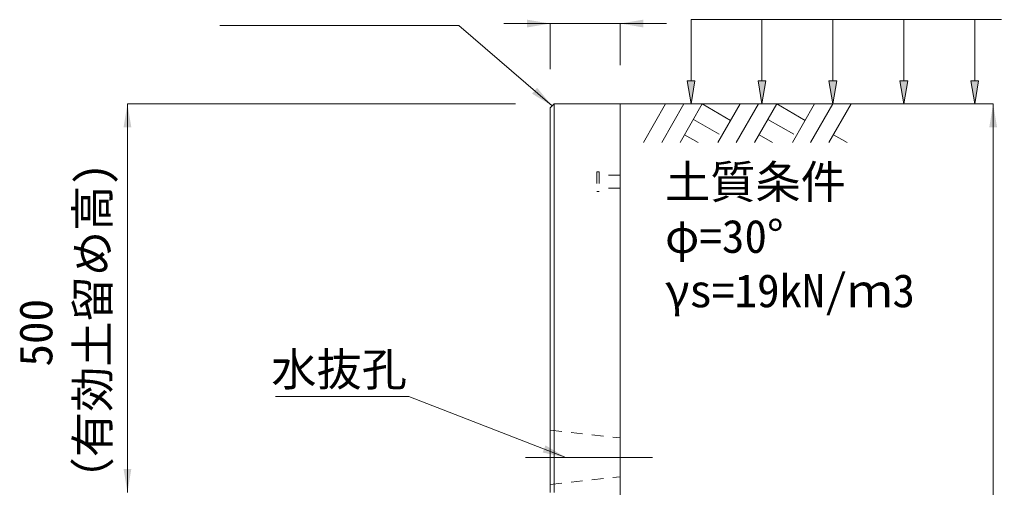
# Model space of a CAD drawing. Units: millimetres at full size. Extents: x 187207 to 255567, y 882048 to 905686.
# Drawn here: x 201245 to 202511, y 884082 to 884684 of the extents above; entities that cross this region are included whole.
import ezdxf
from ezdxf.enums import TextEntityAlignment as Align

# ---------------------------------------------------------------- set-up
doc = ezdxf.new("R2010")
doc.units = ezdxf.units.MM
doc.header["$LTSCALE"] = 20
doc.linetypes.add('USER1', pattern=[28.575, 19.05, -3.175, 3.175, -3.175])
doc.linetypes.add('USER2', pattern=[1.35, 0.75, -0.6])
for name, color, linetype, lineweight in [('0_2', 7, 'Continuous', 20), ('パネックス', 2, 'Continuous', 13), ('寸法線', 7, 'Continuous', 13), ('引出線', 4, 'Continuous', 13), ('ｲﾝｻｰﾄ', 3, 'USER2', 9), ('ﾊｯﾁﾝｸﾞ', 7, 'Continuous', 5)]:
    doc.layers.add(name, color=color, linetype=linetype, lineweight=lineweight)
doc.styles.add('ＭＳ ゴシック', font='')
doc.styles.get('ＭＳ ゴシック').set_extended_font_data('MS Gothic')

# ---------------------------------------------------------------- blocks, each defined once
blk = doc.blocks.new('filled_arrow')
at = {"color": 0, "linetype": 'Continuous', "lineweight": -2}
blk.add_solid([(7.5, 1.25), (0, 0), (7.5, -1.25)], dxfattribs=at)

msp = doc.modelspace()

# ---------------------------------------------------------------- hatches: boundary and pattern name
at = {"layer": '寸法線'}
for points in [[(202115.79, 884605.37), (202110.79, 884575.37), (202105.79, 884605.37)], [(202207.2, 884605.37), (202202.2, 884575.37), (202197.2, 884605.37)], [(202298.61, 884605.37), (202293.61, 884575.37), (202288.61, 884605.37)], [(202390.03, 884605.37), (202385.03, 884575.37), (202380.03, 884605.37)], [(202481.44, 884605.37), (202476.44, 884575.37), (202471.44, 884605.37)]]:
    msp.add_hatch(color=256, dxfattribs=at).paths.add_polyline_path(points)

# ---------------------------------------------------------------- linework, layer by layer
at = {"layer": '0_2'}
msp.add_line((202019.37, 884575.37), (202419.37, 884575.37), dxfattribs=at)
at = {"layer": 'パネックス'}
for p, q in [((201934.37, 884575.37), (201929.37, 884570.37)), ((201929.37, 884075.37), (201929.37, 884570.37)), ((201934.37, 884575.37), (202019.37, 884575.37)), ((202019.37, 884575.37), (202019.37, 883090.37))]:
    msp.add_line(p, q, dxfattribs=at)
at = {"layer": 'パネックス', "lineweight": 5}
msp.add_line((201934.37, 884575.37), (201934.37, 884075.37), dxfattribs=at)
at = {"layer": 'パネックス', "linetype": 'USER2', "lineweight": 9}
for p, q in [((201929.37, 884155.37), (202019.37, 884145.37)), ((201929.37, 884085.37), (202019.37, 884095.37))]:
    msp.add_line(p, q, dxfattribs=at)
at = {"layer": '寸法線'}
for p, q in [((201869.37, 884678.92), (202079.37, 884678.92)), ((201929.37, 884620.37), (201929.37, 884678.92)), ((202019.37, 884625.37), (202019.37, 884678.92)), ((201384.37, 884075.37), (201384.37, 884575.37)), ((201884.37, 884575.37), (201384.37, 884575.37)), ((202069.37, 884575.37), (202500.22, 884575.37)), ((202500.22, 883090.37), (202500.22, 884575.37))]:
    msp.add_line(p, q, dxfattribs=at)
at = {"layer": '寸法線', "lineweight": 9}
for p, q in [((202510.79, 884683.92), (202110.79, 884683.92)), ((202110.79, 884605.37), (202110.79, 884683.92)), ((202202.2, 884605.37), (202202.2, 884683.92)), ((202293.61, 884605.37), (202293.61, 884683.92)), ((202385.03, 884605.37), (202385.03, 884683.92)), ((202476.44, 884605.37), (202476.44, 884683.92))]:
    msp.add_line(p, q, dxfattribs=at)
at = {"layer": '寸法線', "linetype": 'USER1', "lineweight": 9}
msp.add_line((201897.52, 884120.37), (202061.23, 884120.37), dxfattribs=at)
at = {"layer": '寸法線', "lineweight": 9}
for points in [[(202115.79, 884605.37), (202110.79, 884575.37), (202105.79, 884605.37)], [(202207.2, 884605.37), (202202.2, 884575.37), (202197.2, 884605.37)], [(202298.61, 884605.37), (202293.61, 884575.37), (202288.61, 884605.37)], [(202390.03, 884605.37), (202385.03, 884575.37), (202380.03, 884605.37)], [(202481.44, 884605.37), (202476.44, 884575.37), (202471.44, 884605.37)]]:
    msp.add_lwpolyline(points, close=True, dxfattribs=at)
at = {"layer": '引出線'}
for points in [[(201931.87, 884572.87), (201811.66, 884676.33), (201503.41, 884676.33)], [(201949.37, 884120.37), (201746.91, 884198.82), (201575.17, 884198.82)]]:
    msp.add_lwpolyline(points, dxfattribs=at)
at = {"layer": 'ｲﾝｻｰﾄ'}
for p, q in [((201992.37, 884487.87), (201989.37, 884487.87)), ((201989.37, 884487.87), (201989.37, 884462.87)), ((201992.37, 884487.87), (201992.37, 884462.87)), ((202019.37, 884483.87), (201992.37, 884483.87)), ((202019.37, 884483.87), (202019.37, 884466.87)), ((201992.37, 884462.87), (201989.37, 884462.87)), ((202019.37, 884466.87), (201992.37, 884466.87))]:
    msp.add_line(p, q, dxfattribs=at)
at = {"layer": 'ﾊｯﾁﾝｸﾞ', "lineweight": 9}
for p, q in [((202078.02, 884575.36), (202049.37, 884525.74)), ((202101.64, 884575.36), (202072.99, 884525.74)), ((202125.27, 884575.36), (202096.62, 884525.74)), ((202125.27, 884575.36), (202161.83, 884554.25)), ((202174.02, 884575.36), (202145.37, 884525.74)), ((202197.64, 884575.36), (202168.99, 884525.74)), ((202221.27, 884575.36), (202192.62, 884525.74)), ((202221.27, 884575.36), (202257.83, 884554.25)), ((202270.02, 884575.36), (202241.37, 884525.74)), ((202293.64, 884575.36), (202264.99, 884525.74)), ((202317.26, 884575.36), (202288.62, 884525.74)), ((202113.84, 884555.58), (202147.26, 884536.29)), ((202209.84, 884555.58), (202243.26, 884536.29)), ((202102.42, 884535.79), (202119.84, 884525.74)), ((202198.42, 884535.79), (202215.84, 884525.74)), ((202294.42, 884535.79), (202311.83, 884525.74))]:
    msp.add_line(p, q, dxfattribs=at)

# ---------------------------------------------------------------- block references
at = {"layer": '寸法線', "xscale": 4, "yscale": 4}
for p, rotation in [((201929.37, 884678.92), 180), ((201384.37, 884575.37), 270), ((202500.22, 884575.37), 270), ((201384.37, 884075.37), 90)]:
    msp.add_blockref('filled_arrow', p, dxfattribs=dict(at, rotation=rotation))
msp.add_blockref('filled_arrow', (202019.37, 884678.92), dxfattribs=at)
at = {"layer": '引出線', "xscale": 4, "yscale": 4}
for p, rotation in [((201931.87, 884572.87), 139.3), ((201949.37, 884120.37), 158.8)]:
    msp.add_blockref('filled_arrow', p, dxfattribs=dict(at, rotation=rotation))

# ---------------------------------------------------------------- texts
at = {"layer": '寸法線', "style": 'ＭＳ ゴシック'}
for s, p in [('土質条件', (202077.34, 884496.38)), ('φ=30°', (202077.34, 884426.38)), ('γs=19kN/ｍ3', (202077.34, 884356.38))]:
    msp.add_text(s, height=42.72, dxfattribs=at).set_placement(p, align=Align.TOP_LEFT)
for s, p in [('（有効土留め高)', (201373.58, 884062.45)), ('500', (201300.45, 884237.27))]:
    msp.add_text(s, height=42.72, rotation=90, dxfattribs=at).set_placement(p, align=Align.BOTTOM_LEFT)
at = {"layer": '引出線', "style": 'ＭＳ ゴシック'}
msp.add_text('水抜孔', height=42.72, dxfattribs=at).set_placement((201744.66, 884255.1), align=Align.TOP_RIGHT)

doc.saveas('drawing.dxf')
